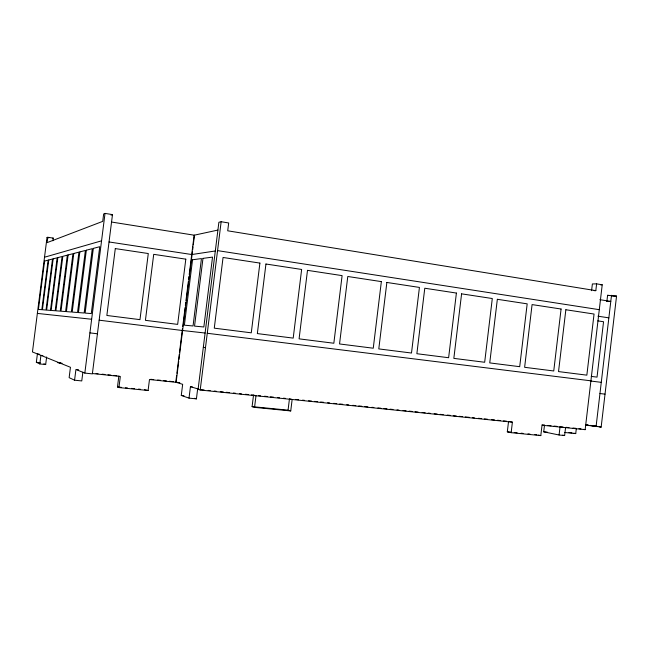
<?xml version="1.0" encoding="UTF-8"?>
<svg xmlns="http://www.w3.org/2000/svg" width="649" height="649" viewBox="0 0 649 649"><rect width="100%" height="100%" fill="white"/><g stroke="black" fill="none" stroke-linecap="round" stroke-linejoin="round"><path stroke-width="0.97" d="M508.556 421.388L507.315 431.828L511.144 432.672L540.804 435.601L542.029 425.217L585.155 429.654L602.223 284.789L596.618 283.864L592.375 283.954L591.58 290.695M565.563 427.626L564.63 435.552L559.081 435L543.716 431.82L544.519 425.03M559.081 435L560.022 427.05M564.784 432.485L575.728 433.589L576.28 428.932M594.119 290.663L595.814 290.647L596.618 283.864M606.872 301.404L607.594 295.303L616.55 296.098L601.152 427.115L590.144 425.493M596.074 426.588L611.512 295.287M511.144 432.672L512.402 422.166L509.514 421.582M290.736 410.939L288.059 410.168L289.462 398.794L292.139 399.484L290.736 410.939L254.554 407.369L252.096 406.615L253.524 395.087L251.504 394.876M254.554 407.369L255.99 395.76L253.524 395.087M118.864 375.941L117.477 386.966L118.929 387.558L148.102 390.503L149.481 379.519L176.122 382.31L178.735 361.396M197.718 388.386L196.42 398.867L189.021 398.129L181.274 395.46L182.661 384.313L175.774 382.22L176.642 375.26M176.893 373.264L179.254 354.354M179.497 352.358L182.483 328.467M182.734 326.471L185.103 307.488M185.354 305.492L185.728 302.499M185.971 300.503L188.34 281.52M188.591 279.524L188.964 276.531M189.216 274.527L191.585 255.552M191.828 253.589L194.124 235.222L217.934 230.071M178.986 359.408L192.445 251.674M192.688 249.743L193.045 246.839M193.288 244.908L194.375 236.204M189.021 398.129L190.449 386.666L192.299 386.861M512.402 422.166L200.208 390.017L221.155 221.723L228.683 222.972L227.71 230.801L595.814 290.647M82.869 372.193L81.766 380.931L74.57 380.192L75.925 369.492L84.832 373.086L92.361 373.881L112.488 214.608L105.024 213.399L103.653 213.975L102.72 221.374L47.053 242.645L47.734 237.274L53.218 238.094L52.877 240.779M84.832 373.086L105.024 213.399M118.929 387.558L120.325 376.461L92.409 373.532M47.734 237.274L47.02 237.566L32.45 351.953L70.449 367.285L69.135 377.653L74.57 380.192M46.639 356.966L45.673 364.56L39.84 363.943L36.336 362.296L37.399 353.948L39.297 354.159M39.84 363.943L40.928 355.376L42.875 355.587M52.48 238.386L53.218 238.094M111.068 215.168L112.488 214.608M44.521 257.223L101.56 240.828M221.155 221.723L218.883 222.266L198.091 389.368L200.208 390.017M191.715 254.554L215.338 250.968M600.512 284.822L602.223 284.789M612.607 296.114L616.55 296.098M606.864 301.404L610.782 301.42L599.879 299.684M252.096 406.615L288.059 410.168M507.315 431.828L511.25 432.218M514.195 432.51L517.148 432.802M521.082 433.191L523.053 433.386M527.97 433.873L529.941 434.067M534.857 434.554L536.828 434.749M568.995 432.542L571.972 432.842M181.274 395.46L183.975 395.736M543.716 431.82L547.35 432.185M117.477 386.966L121.477 387.372M125.476 387.778L127.472 387.98M131.471 388.386L134.473 388.686M138.472 389.092L140.476 389.295M144.476 389.7L148.102 390.503M201.109 389.684L204.135 389.992M208.167 390.406L210.187 390.617M214.211 391.031L216.231 391.242M220.262 391.655L223.288 391.972M226.306 392.28L229.332 392.588M233.364 393.01L235.376 393.213M239.408 393.635L241.428 393.838M245.46 394.251L248.478 394.568M258.513 395.598L260.509 395.809M264.5 396.223L267.493 396.531M270.495 396.839L273.489 397.147M277.48 397.561L279.476 397.764M283.467 398.178L285.471 398.381M295.49 399.419L298.508 399.727M302.523 400.141L304.535 400.352M308.559 400.766L311.569 401.074M314.587 401.382L317.604 401.699M320.614 402.007L323.632 402.315M327.648 402.729L329.66 402.94M333.683 403.353L336.693 403.662M339.711 403.978L342.729 404.286M346.744 404.7L348.756 404.911M352.78 405.325L355.79 405.633M358.808 405.941L361.826 406.258M364.835 406.566L367.853 406.874M371.869 407.296L373.881 407.499M377.905 407.913L380.914 408.229M383.932 408.537L386.95 408.846M389.96 409.162L392.978 409.47M397.001 409.884L399.005 410.095M403.029 410.509L406.047 410.817M409.057 411.125L412.074 411.442M415.092 411.75L418.102 412.058M422.126 412.472L425.136 412.788M428.153 413.097L430.165 413.308M434.181 413.721L437.199 414.03M440.217 414.338L443.226 414.654M447.25 415.068L450.268 415.376M453.278 415.693L456.296 416.001M459.314 416.309L462.323 416.626M465.341 416.934L469.357 417.348M472.375 417.656L474.387 417.867M478.402 418.281L481.42 418.589M484.438 418.905L487.448 419.213M491.471 419.627L494.489 419.935M497.499 420.252L500.517 420.56M503.527 420.868L506.544 421.185M542.045 424.844L544.04 425.046M548.032 425.46L551.025 425.768M554.027 426.077L557.02 426.385M560.014 426.701L563.008 427.01M566.001 427.318L568.995 427.626M572.994 428.04L575.988 428.348M578.981 428.656L580.977 428.859M76.825 369.589L78.618 369.784M96.076 373.548L98.056 373.759M102.023 374.173L104.992 374.481M107.961 374.798L110.938 375.106M113.908 375.422L116.885 375.73M150.787 379.292L153.732 379.6M157.65 380.014L160.595 380.322M163.54 380.63L166.485 380.939M169.43 381.255L173.348 381.661M585.536 424.884L588.416 425.184M590.339 425.387L597.185 426.385M175.774 382.22L179.805 382.65M585.503 425.184L596.098 426.296M37.358 313.41L91.639 319.259M60.341 362.856L57.404 362.54L62.085 363.27M36.336 362.296L40.133 362.702M182.231 330.463L205.125 333.034M89.919 332.888L97.431 333.781M599.96 393.537L605.03 394.146M207.274 333.278L590.906 380.825M99.151 320.184L182.596 330.528M590.306 380.979L601.266 382.334M591.247 376.396L597.039 377.126L603.554 321.734L597.786 320.874M597.94 316.193L608.851 317.848M47.02 237.566L48.837 237.842M109.032 241.963L192.08 254.578M217.553 250.628L599.287 309.678M111.547 222.039L194.497 235.238M203.324 347.296L205.482 347.637M607.594 295.303L609.265 295.579M599.173 426.75L601.152 427.115M586.193 424.771L588.172 425.136M583.483 429.338L585.155 429.654M573.846 433.216L575.728 433.589M562.699 435.154L564.63 435.552M538.419 435.09L540.804 435.601M190.449 386.666L198.156 389.002M194.659 398.275L196.42 398.867M43.856 363.732L45.673 364.56M561.085 309.021L553.743 370.977L524.627 367.302L532.083 304.592L561.085 309.021M565.855 309.743L558.529 371.585L586.85 375.154L594.054 314.043L565.855 309.743M456.401 293.056L448.621 357.721L416.869 353.713L424.779 288.229L456.401 293.056M461.593 293.843L453.838 358.378L484.673 362.264L492.299 298.532L461.593 293.843M497.345 299.294L489.744 362.905L519.703 366.685L527.183 303.846L497.345 299.294M381.352 281.609L373.256 348.213L339.541 343.954L347.783 276.49L381.352 281.609M386.861 282.453L378.789 348.911L411.498 353.032L419.432 287.418L386.861 282.453M259.9 263.088L251.277 332.823L214.275 328.159L223.061 257.475L259.9 263.088M265.944 264.013L257.345 333.586L293.202 338.113L301.639 269.457L265.944 264.013M307.496 270.349L299.084 338.851L333.837 343.24L342.104 275.622L307.496 270.349M185.809 259.154L177.656 324.386L145.425 320.33L153.708 254.343L185.809 259.154M192.55 259.77L184.389 325.173L193.045 325.976L201.45 258.578L192.55 259.77M202.983 258.375L194.538 326.114L203.843 326.982L212.539 257.101L202.983 258.375M67.342 255.154L60.235 311.139L55.895 310.806L62.823 256.331L67.342 255.154M68.121 254.952L60.982 311.204L65.606 311.561L72.956 253.694L68.121 254.952M73.783 253.475L66.409 311.625L71.358 312.007L78.951 252.128L73.783 253.475M79.843 251.901L72.209 312.08L77.523 312.493L85.384 250.457L79.843 251.901M86.341 250.206L78.44 312.567L84.143 313.005L92.296 248.656L86.341 250.206M93.326 248.389L85.133 313.086L91.282 313.564L99.743 246.709L93.326 248.389M115.295 248.591L106.858 315.471L139.981 319.641L148.288 253.532L115.295 248.591M44.586 261.085L38.421 309.443L41.828 309.703L48.14 260.16L44.586 261.085M48.748 259.998L42.412 309.751L46.022 310.035L52.512 259.016L48.748 259.998M53.161 258.854L46.639 310.084L50.468 310.376L57.153 257.807L53.161 258.854M57.842 257.629L51.125 310.433L55.197 310.749L62.093 256.525L57.842 257.629"/></g></svg>
